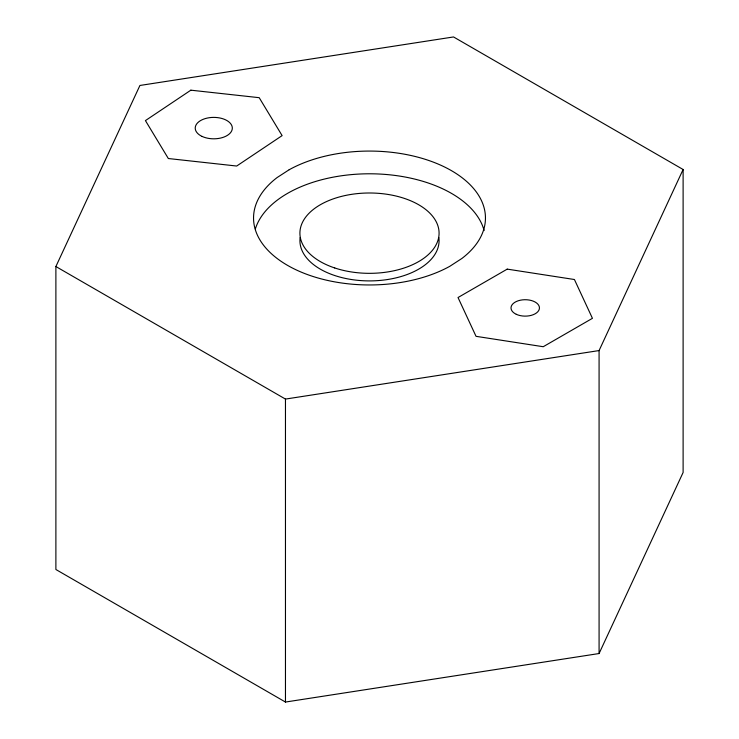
<?xml version="1.0" encoding="UTF-8"?>
<svg xmlns="http://www.w3.org/2000/svg" width="739" height="739" viewBox="0 0 739 739"><rect width="100%" height="100%" fill="white"/><g stroke="black" fill="none" stroke-linecap="round" stroke-linejoin="round"><path stroke-width="1.11" d="M55.887 266.53L139.92 85.465L453.534 36.95L683.113 169.499L683.113 472.47L599.08 653.535L285.466 702.05L55.887 569.501L55.887 266.53L285.466 399.078L599.08 350.563L683.113 169.499M599.08 350.563L599.08 653.535M285.466 399.078L285.466 702.05M255.361 228.914A115.958 66.944 0 0 1 370.96 173.794A115.958 66.944 0 0 1 484.119 230.577M438.855 237.588A69.577 40.165 0 0 1 369.5 280.903A69.577 40.165 0 0 1 300.145 237.588M190.856 90.176L145.426 120.596L168.335 158.525L236.683 166.035L282.113 135.616L259.204 97.687L190.856 90.176M289.198 169.721L277.107 177.563A115.958 66.944 0 0 0 292.404 268.017A115.958 66.944 0 0 0 449.802 266.308L461.893 258.465A115.958 66.944 0 0 0 446.596 168.012A115.958 66.944 0 0 0 289.198 169.721M507.222 269.125L458.023 297.531L476.036 336.328L543.239 346.72L592.438 318.324L574.425 279.518L507.222 269.125M334.712 267.952A69.577 40.165 0 0 0 439.077 233.164A69.577 40.165 0 0 0 334.712 198.375A69.577 40.165 0 0 0 334.712 267.952M516.284 314.306A14.226 8.212 0 0 0 539.276 309.207A14.226 8.212 0 0 0 520.136 300.256A14.226 8.212 0 0 0 516.284 314.306M202.098 136.429A18.549 10.715 0 0 0 232.092 129.778A18.549 10.715 0 0 0 207.123 118.101A18.549 10.715 0 0 0 202.098 136.429"/></g></svg>
